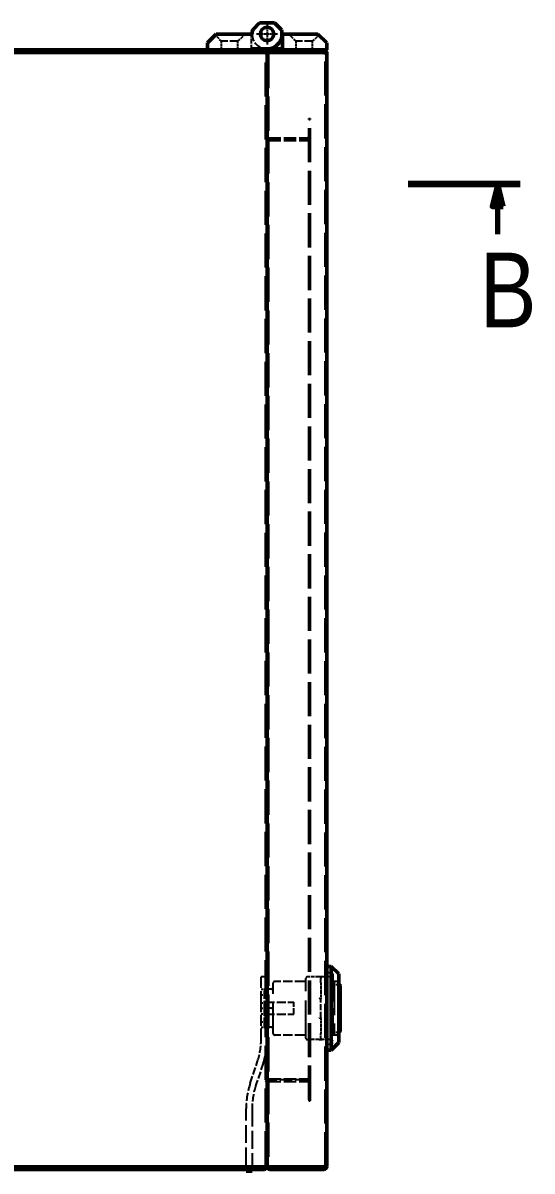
# Model space of a CAD drawing. Header units: millimetres. Extents: x 0 to 19094, y -1 to 2103.
# Drawn here: x 846.1 to 1016.7, y 694.2 to 1078.7 of the extents above; entities that cross this region are included whole.
import ezdxf

# ---------------------------------------------------------------- set-up
doc = ezdxf.new("R2010")
doc.units = ezdxf.units.MM
doc.header["$LTSCALE"] = 2.5
for name, pattern in [('CHAIN', [0.7087, 0.4724, -0.0591, 0.1181, -0.0591]), ('DASHED', [0.2067, 0.1654, -0.0413]), ('DOUBLE_DASH_CHAIN', [1.2403, 0.6614, -0.0827, 0.1654, -0.0827, 0.1654, -0.0827])]:
    doc.linetypes.add(name, pattern=pattern)
for name, color, linetype, lineweight in [('Center Mark (ANSI)', 7, 'Continuous', 25), ('Co ban', 7, 'Continuous', 50), ('Section Line (ANSI)', 7, 'DOUBLE_DASH_CHAIN', 70)]:
    doc.layers.add(name, color=color, linetype=linetype, lineweight=lineweight)
doc.layers.add('Manh', color=7, linetype='DASHED', lineweight=25, true_color=0x008000)
doc.styles.add('Text Style102', font='')
doc.styles.get('Text Style102').set_extended_font_data('VNI-Helve-Condense')

# ---------------------------------------------------------------- blocks, each defined once
blk = doc.blocks.new('2dTransSection1')
at = {"layer": 'Section Line (ANSI)', "linetype": 'Continuous', "lineweight": 140}
blk.add_line((405.06, 409.88), (390.06, 409.88), dxfattribs=at)
at = {"layer": 'Section Line (ANSI)', "linetype": 'Continuous'}
for p, q in [((402.06, 409.88), (401.31, 406.88)), ((402.06, 406.88), (402.06, 409.88)), ((402.81, 406.88), (402.06, 409.88)), ((401.31, 406.88), (402.81, 406.88)), ((402.06, 403.17), (402.06, 406.88))]:
    blk.add_line(p, q, dxfattribs=at)
at = {"layer": 'Section Line (ANSI)', "linetype": 'Continuous', "flags": 128}
blk.add_lwpolyline([(402.81, 406.88), (402.06, 409.88), (401.31, 406.88), (402.81, 406.88)], dxfattribs=at)
at = {"layer": 'Section Line (ANSI)'}
blk.add_solid([(402.81, 406.88), (402.06, 409.88), (401.31, 406.88), (402.81, 406.88)], dxfattribs=at)
at = {"layer": 'Section Line (ANSI)', "insert": (399.63, 390.71), "char_height": 10, "attachment_point": 7, "style": 'Text Style102'}
blk.add_mtext('B', dxfattribs=at)

msp = doc.modelspace()

# ---------------------------------------------------------------- linework, layer by layer
at = {"layer": 'Center Mark (ANSI)', "linetype": 'CHAIN', "ltscale": 1.555371}
for p, q in [((927.899, 1078.505), (927.899, 1071.505)), ((931.399, 1075.005), (924.399, 1075.005))]:
    msp.add_line(p, q, dxfattribs=at)
at = {"layer": 'Co ban'}
for p, q in [((925.399, 1078.705), (923.099, 1076.405)), ((930.399, 1078.705), (925.399, 1078.705)), ((932.699, 1076.405), (930.399, 1078.705)), ((910.899, 1075.005), (907.899, 1072.005)), ((922.899, 1075.005), (910.899, 1075.005)), ((933.099, 1075.005), (932.899, 1075.005)), ((933.099, 1075.005), (944.899, 1075.005)), ((933.099, 1069.705), (933.099, 1075.005)), ((944.899, 1075.005), (947.899, 1072.005)), ((926.899, 1069.705), (808.899, 1069.705)), ((808.899, 1069.205), (926.899, 1069.205)), ((907.899, 1072.005), (907.899, 1069.705)), ((922.899, 1069.705), (922.899, 1070.005)), ((922.899, 1070.005), (927.899, 1070.005)), ((927.899, 1070.005), (932.899, 1070.005)), ((946.899, 1069.705), (928.899, 1069.705)), ((946.899, 1069.205), (928.899, 1069.205)), ((932.899, 1070.005), (932.899, 1069.705)), ((946.899, 1069.205), (946.899, 1069.705)), ((947.899, 1069.705), (946.899, 1069.705)), ((947.899, 1072.005), (947.899, 1069.705)), ((808.899, 1068.852), (926.899, 1068.852)), ((927.606, 1068.705), (927.899, 1068.705)), ((927.899, 1068.352), (927.899, 1068.705)), ((928.192, 1068.705), (927.899, 1068.705)), ((927.899, 1068.705), (927.899, 1068.352)), ((927.899, 1068.352), (927.899, 696.059)), ((927.899, 696.059), (927.899, 1068.352)), ((928.899, 1068.852), (946.899, 1068.852)), ((946.899, 1068.852), (946.899, 1068.705)), ((947.899, 1068.705), (946.899, 1068.705)), ((947.899, 1068.705), (947.899, 695.705)), ((947.899, 762.705), (949.399, 762.705)), ((951.899, 760.205), (949.399, 762.705)), ((949.399, 762.705), (949.399, 734.705)), ((951.899, 737.205), (951.899, 760.205)), ((952.399, 756.205), (952.399, 741.205)), ((947.899, 734.705), (949.399, 734.705)), ((951.899, 737.205), (949.399, 734.705)), ((927.899, 695.705), (927.899, 696.059)), ((927.899, 696.059), (927.899, 695.705)), ((926.899, 695.559), (808.899, 695.559)), ((808.899, 695.205), (926.899, 695.205)), ((808.899, 694.705), (926.899, 694.705)), ((920.899, 695.205), (920.899, 695.559)), ((920.899, 694.177), (920.899, 694.705)), ((920.899, 694.177), (922.899, 694.177)), ((922.899, 695.559), (922.899, 695.205)), ((922.899, 694.705), (922.899, 694.177)), ((927.606, 695.705), (927.899, 695.705)), ((928.192, 695.705), (927.899, 695.705)), ((946.899, 695.559), (928.899, 695.559)), ((946.899, 695.205), (928.899, 695.205)), ((928.899, 694.705), (946.899, 694.705)), ((946.899, 695.705), (946.899, 695.559)), ((946.899, 695.705), (947.899, 695.705)), ((946.899, 695.205), (946.899, 694.705))]:
    msp.add_line(p, q, dxfattribs=at)
msp.add_circle((927.899, 1075.005), 2.25, dxfattribs=at)
for centre, radius, start, end in [((927.899, 1075.005), 5, 163.7398, 180), ((927.899, 1075.005), 5, 270, 16.2602), ((926.899, 1068.705), 0.5, 9.36554, 90), ((928.899, 1068.705), 0.5, 90, 170.63446), ((946.899, 1068.705), 1, 0, 90), ((946.899, 1068.705), 0.5, 0, 90), ((951.899, 756.205), 0.5, 0, 90), ((951.899, 741.205), 0.5, 270, 0), ((926.899, 695.705), 0.5, 270, 350.63446), ((928.899, 695.705), 0.5, 189.36554, 270), ((946.899, 695.705), 1, 270, 0), ((946.899, 695.705), 0.5, 270, 0)]:
    msp.add_arc(centre, radius, start, end, dxfattribs=at)
for points, knots in [([(927.899, 1068.705), (927.899, 1069.149), (927.567, 1069.571), (927.136, 1069.676), (927.059, 1069.695), (926.979, 1069.705), (926.899, 1069.705)], [-1.5707963, -1.5707963, -1.5707963, -1.5707963, -0.2398215, -0.2398215, -0.2398215, 0, 0, 0, 0]), ([(928.899, 1069.705), (928.455, 1069.705), (928.033, 1069.374), (927.927, 1068.943), (927.908, 1068.865), (927.899, 1068.785), (927.899, 1068.705)], [0, 0, 0, 0, 1.3309748, 1.3309748, 1.3309748, 1.5707963, 1.5707963, 1.5707963, 1.5707963]), ([(926.899, 1068.852), (927.342, 1068.852), (927.765, 1068.686), (927.87, 1068.47), (927.889, 1068.431), (927.899, 1068.391), (927.899, 1068.352)], [0, 0, 0, 0, 1.3309748, 1.3309748, 1.3309748, 1.5707963, 1.5707963, 1.5707963, 1.5707963]), ([(927.899, 1068.352), (927.899, 1068.573), (928.23, 1068.784), (928.661, 1068.837), (928.739, 1068.847), (928.819, 1068.852), (928.899, 1068.852)], [-1.5707963, -1.5707963, -1.5707963, -1.5707963, -0.2398215, -0.2398215, -0.2398215, 0, 0, 0, 0]), ([(927.899, 696.059), (927.899, 695.837), (927.567, 695.626), (927.136, 695.573), (927.059, 695.563), (926.979, 695.559), (926.899, 695.559)], [-1.5707963, -1.5707963, -1.5707963, -1.5707963, -0.2398215, -0.2398215, -0.2398215, 0, 0, 0, 0]), ([(928.899, 695.559), (928.455, 695.559), (928.033, 695.724), (927.927, 695.94), (927.908, 695.979), (927.899, 696.019), (927.899, 696.059)], [0, 0, 0, 0, 1.3309748, 1.3309748, 1.3309748, 1.5707963, 1.5707963, 1.5707963, 1.5707963]), ([(926.899, 694.705), (927.342, 694.705), (927.765, 695.037), (927.87, 695.468), (927.889, 695.545), (927.899, 695.625), (927.899, 695.705)], [0, 0, 0, 0, 1.3309748, 1.3309748, 1.3309748, 1.5707963, 1.5707963, 1.5707963, 1.5707963]), ([(927.899, 695.705), (927.899, 695.261), (928.23, 694.839), (928.661, 694.734), (928.739, 694.715), (928.819, 694.705), (928.899, 694.705)], [-1.5707963, -1.5707963, -1.5707963, -1.5707963, -0.2398215, -0.2398215, -0.2398215, 0, 0, 0, 0])]:
    msp.add_open_spline(points, degree=3, knots=knots, dxfattribs=at)
at = {"layer": 'Manh', "ltscale": 2.262564}
for p, q in [((912.649, 1072.555), (910.549, 1074.655)), ((943.149, 1072.555), (945.249, 1074.655))]:
    msp.add_line(p, q, dxfattribs=at)
at = {"layer": 'Manh', "ltscale": 2.639675}
for p, q in [((918.149, 1072.555), (920.599, 1075.005)), ((937.649, 1072.555), (935.199, 1075.005))]:
    msp.add_line(p, q, dxfattribs=at)
at = {"layer": 'Manh', "ltscale": 4.037857}
msp.add_line((922.699, 1069.705), (922.699, 1075.005), dxfattribs=at)
at = {"layer": 'Manh', "ltscale": 6.582059}
for p, q in [((918.149, 1072.555), (912.649, 1072.555)), ((943.149, 1072.555), (937.649, 1072.555))]:
    msp.add_line(p, q, dxfattribs=at)
at = {"layer": 'Manh', "ltscale": 2.171254}
for p, q in [((912.649, 1069.705), (912.649, 1072.555)), ((918.149, 1069.705), (918.149, 1072.555)), ((937.649, 1069.705), (937.649, 1072.555)), ((943.149, 1069.705), (943.149, 1072.555))]:
    msp.add_line(p, q, dxfattribs=at)
at = {"layer": 'Manh', "ltscale": 0.380839}
for p, q in [((912.649, 1069.705), (912.649, 1069.205)), ((918.149, 1069.705), (918.149, 1069.205)), ((937.649, 1069.705), (937.649, 1069.205)), ((943.149, 1069.705), (943.149, 1069.205)), ((927.399, 1068.705), (927.399, 1068.352)), ((927.399, 1068.352), (927.899, 1068.352)), ((928.399, 1068.352), (927.899, 1068.352)), ((928.399, 1068.705), (928.399, 1068.352)), ((928.399, 1054.705), (927.899, 1054.705)), ((928.399, 1054.352), (927.899, 1054.352)), ((941.899, 1046.352), (941.899, 1046.705)), ((941.899, 1046.705), (942.399, 1046.705)), ((941.899, 1046.352), (942.399, 1046.352)), ((942.399, 1046.352), (942.399, 1046.705)), ((927.399, 1040.705), (927.899, 1040.705)), ((927.899, 1040.352), (927.399, 1040.352)), ((941.899, 1040.705), (942.399, 1040.705)), ((941.899, 1040.352), (942.399, 1040.352)), ((947.399, 760.205), (947.899, 760.205)), ((952.399, 754.078), (951.899, 754.078)), ((952.399, 752.515), (951.899, 752.515)), ((952.399, 752.05), (951.899, 752.05)), ((952.399, 751.684), (951.899, 751.684)), ((952.399, 750.121), (951.899, 750.121)), ((952.399, 749.656), (951.899, 749.656)), ((952.399, 748.99), (951.899, 748.99)), ((952.399, 748.524), (951.899, 748.524)), ((952.399, 746.922), (951.899, 746.922)), ((952.399, 746.457), (951.899, 746.457)), ((952.399, 746.057), (951.899, 746.057)), ((952.399, 745.572), (951.899, 745.572)), ((952.399, 745.373), (951.899, 745.373)), ((952.399, 744.31), (951.899, 744.31)), ((952.399, 743.845), (951.899, 743.845)), ((947.399, 737.705), (947.899, 737.705)), ((927.399, 724.059), (927.899, 724.059)), ((927.899, 723.705), (927.399, 723.705)), ((941.899, 724.059), (942.399, 724.059)), ((941.899, 723.705), (942.399, 723.705)), ((941.899, 718.059), (942.399, 718.059)), ((941.899, 718.059), (941.899, 717.705)), ((941.899, 717.705), (942.399, 717.705)), ((942.399, 717.705), (942.399, 718.059)), ((928.399, 710.059), (927.899, 710.059)), ((928.399, 709.705), (927.899, 709.705)), ((927.399, 695.705), (927.399, 696.059)), ((927.399, 696.059), (927.899, 696.059)), ((928.399, 696.059), (927.899, 696.059)), ((928.399, 695.705), (928.399, 696.059)), ((848.488, 694.705), (848.488, 695.205)), ((855.399, 694.705), (855.399, 695.205)), ((880.399, 694.705), (880.399, 695.205)), ((913.488, 694.705), (913.488, 695.205))]:
    msp.add_line(p, q, dxfattribs=at)
at = {"layer": 'Manh', "ltscale": 0.15769}
for p, q in [((927.399, 1068.705), (927.606, 1068.705)), ((928.399, 1068.705), (928.192, 1068.705)), ((927.399, 695.705), (927.606, 695.705)), ((928.399, 695.705), (928.192, 695.705))]:
    msp.add_line(p, q, dxfattribs=at)
at = {"layer": 'Manh', "ltscale": 27.709642}
for p, q in [((927.399, 696.059), (927.399, 1068.352)), ((928.399, 1068.352), (928.399, 696.059))]:
    msp.add_line(p, q, dxfattribs=at)
at = {"layer": 'Manh', "ltscale": 27.762272}
msp.add_line((947.399, 695.705), (947.399, 1068.705), dxfattribs=at)
at = {"layer": 'Manh', "ltscale": 27.621876}
for p, q in [((941.899, 718.059), (941.899, 1046.352)), ((942.399, 718.059), (942.399, 1046.352))]:
    msp.add_line(p, q, dxfattribs=at)
at = {"layer": 'Manh', "ltscale": 9.904323}
for p, q in [((928.399, 1040.205), (941.399, 1040.205)), ((928.399, 1039.705), (941.399, 1039.705)), ((928.399, 1039.352), (941.399, 1039.352)), ((928.399, 725.059), (941.399, 725.059)), ((941.399, 724.705), (928.399, 724.705)), ((928.399, 724.205), (941.399, 724.205))]:
    msp.add_line(p, q, dxfattribs=at)
at = {"layer": 'Manh', "ltscale": 1.523657}
for p, q in [((927.899, 759.177), (925.899, 759.177)), ((925.899, 755.069), (927.899, 755.069)), ((929.399, 755.069), (927.399, 755.069)), ((925.899, 753.205), (927.899, 753.205)), ((925.899, 750.569), (927.899, 750.569)), ((925.899, 748.705), (927.899, 748.705)), ((925.899, 746.841), (927.899, 746.841)), ((929.399, 748.705), (927.399, 748.705)), ((925.899, 744.205), (927.899, 744.205)), ((925.899, 742.341), (927.899, 742.341)), ((929.399, 742.341), (927.399, 742.341))]:
    msp.add_line(p, q, dxfattribs=at)
at = {"layer": 'Manh', "ltscale": 11.034303}
msp.add_line((925.899, 749.831), (925.899, 759.177), dxfattribs=at)
at = {"layer": 'Manh', "ltscale": 7.618686}
for p, q in [((940.399, 757.705), (930.399, 757.705)), ((940.399, 739.705), (930.399, 739.705))]:
    msp.add_line(p, q, dxfattribs=at)
at = {"layer": 'Manh', "ltscale": 30.397606}
msp.add_line((940.899, 738.705), (940.899, 758.705), dxfattribs=at)
at = {"layer": 'Manh', "ltscale": 3.047415}
for p, q in [((945.399, 759.205), (941.399, 759.205)), ((945.399, 738.205), (941.399, 738.205))]:
    msp.add_line(p, q, dxfattribs=at)
at = {"layer": 'Manh', "ltscale": 3.587153}
msp.add_line((946.399, 759.205), (945.399, 759.205), dxfattribs=at)
at = {"layer": 'Manh', "ltscale": 1.795034}
for p, q in [((945.899, 757.205), (945.899, 758.705)), ((945.899, 738.705), (945.899, 740.205))]:
    msp.add_line(p, q, dxfattribs=at)
at = {"layer": 'Manh', "ltscale": 2.285536}
for p, q in [((949.399, 759.205), (946.399, 759.205)), ((949.399, 738.205), (946.399, 738.205))]:
    msp.add_line(p, q, dxfattribs=at)
at = {"layer": 'Manh', "ltscale": 1.142718}
for p, q in [((947.899, 760.705), (949.399, 760.705)), ((951.899, 757.705), (950.399, 757.705)), ((950.399, 756.705), (951.899, 756.705)), ((950.399, 740.705), (951.899, 740.705)), ((951.899, 739.705), (950.399, 739.705)), ((947.899, 736.705), (949.399, 736.705))]:
    msp.add_line(p, q, dxfattribs=at)
at = {"layer": 'Manh', "ltscale": 22.254475}
msp.add_line((949.899, 760.205), (949.899, 737.205), dxfattribs=at)
at = {"layer": 'Manh', "ltscale": 27.357845}
msp.add_line((950.399, 757.705), (950.399, 739.705), dxfattribs=at)
at = {"layer": 'Manh', "ltscale": 6.094929}
for p, q in [((926.899, 754.362), (926.899, 748.705)), ((926.899, 748.705), (926.899, 743.048))]:
    msp.add_line(p, q, dxfattribs=at)
at = {"layer": 'Manh', "ltscale": 25.837965}
msp.add_line((929.899, 740.205), (929.899, 757.205), dxfattribs=at)
at = {"layer": 'Manh', "ltscale": 2.251047}
for p, q in [((945.899, 757.205), (945.899, 754.25)), ((945.899, 743.16), (945.899, 740.205))]:
    msp.add_line(p, q, dxfattribs=at)
at = {"layer": 'Manh', "ltscale": 1.952863}
for p, q in [((945.899, 754.25), (945.899, 751.907)), ((945.899, 745.503), (945.899, 743.16))]:
    msp.add_line(p, q, dxfattribs=at)
at = {"layer": 'Manh', "ltscale": 8.842062}
msp.add_line((925.899, 738.234), (925.899, 749.831), dxfattribs=at)
at = {"layer": 'Manh', "ltscale": 0.53863}
for p, q in [((927.399, 750.705), (926.899, 751.205)), ((927.399, 746.705), (926.899, 746.205))]:
    msp.add_line(p, q, dxfattribs=at)
at = {"layer": 'Manh', "ltscale": 7.237747}
for p, q in [((927.399, 750.705), (936.899, 750.705)), ((927.399, 746.705), (936.899, 746.705))]:
    msp.add_line(p, q, dxfattribs=at)
at = {"layer": 'Manh', "ltscale": 4.786925}
msp.add_line((936.899, 746.705), (936.899, 750.705), dxfattribs=at)
at = {"layer": 'Manh', "ltscale": 0.21165}
for p, q in [((945.899, 751.907), (945.621, 751.907)), ((945.621, 745.503), (945.899, 745.503))]:
    msp.add_line(p, q, dxfattribs=at)
at = {"layer": 'Manh', "ltscale": 4.957244}
msp.add_line((945.899, 745.503), (945.899, 751.907), dxfattribs=at)
at = {"layer": 'Manh', "ltscale": 0.727532}
msp.add_line((929.399, 748.705), (929.899, 748.705), dxfattribs=at)
at = {"layer": 'Manh', "ltscale": 3.587162}
msp.add_line((945.399, 738.205), (946.399, 738.205), dxfattribs=at)
at = {"layer": 'Manh', "ltscale": 5.868368}
for p, q in [((922.284, 723.658), (924.719, 730.96)), ((926.616, 730.328), (924.182, 723.025))]:
    msp.add_line(p, q, dxfattribs=at)
at = {"layer": 'Manh', "ltscale": 14.501489}
for p, q in [((920.899, 696.1), (920.899, 715.12)), ((922.899, 715.12), (922.899, 696.1))]:
    msp.add_line(p, q, dxfattribs=at)
at = {"layer": 'Manh', "ltscale": 0.419979}
for p, q in [((920.899, 695.559), (920.899, 696.1)), ((922.899, 696.1), (922.899, 695.559))]:
    msp.add_line(p, q, dxfattribs=at)
at = {"layer": 'Manh', "ltscale": 0.486828}
for p, q in [((920.899, 694.705), (920.899, 695.205)), ((922.899, 695.205), (922.899, 694.705))]:
    msp.add_line(p, q, dxfattribs=at)
at = {"layer": 'Manh', "ltscale": 5.983681}
msp.add_arc((927.899, 1075.005), 5, 180, 270, dxfattribs=at)
at = {"layer": 'Manh', "ltscale": 0.727532}
for centre, start, end in [((926.899, 1068.352), 0, 90), ((928.899, 1068.352), 90, 180), ((949.399, 760.205), 0, 90), ((949.399, 737.205), 270, 0), ((926.899, 696.059), 270, 0), ((928.899, 696.059), 180, 270)]:
    msp.add_arc(centre, 0.5, start, end, dxfattribs=at)
at = {"layer": 'Manh', "ltscale": 0.087765}
for centre, start, end in [((926.899, 1068.705), 0, 9.36554), ((928.899, 1068.705), 170.63446, 180), ((926.899, 695.705), 350.63446, 0), ((928.899, 695.705), 180, 189.36554)]:
    msp.add_arc(centre, 0.5, start, end, dxfattribs=at)
at = {"layer": 'Manh', "ltscale": 1.455164}
for centre, start, end in [((928.399, 1040.705), 180, 270), ((928.399, 1040.352), 180, 270), ((941.399, 1040.705), 270, 0), ((941.399, 1040.352), 270, 0), ((928.399, 724.059), 90, 180), ((928.399, 723.705), 90, 180), ((941.399, 724.059), 0, 90), ((941.399, 723.705), 0, 90)]:
    msp.add_arc(centre, 1, start, end, dxfattribs=at)
at = {"layer": 'Manh', "ltscale": 0.598278}
for centre, start, end in [((930.399, 757.205), 90, 180), ((940.399, 758.205), 270, 0), ((941.399, 758.705), 90, 180), ((946.399, 758.705), 90, 180), ((949.399, 759.705), 270, 0), ((930.399, 740.205), 180, 270), ((940.399, 739.205), 0, 90), ((941.399, 738.705), 180, 270), ((946.399, 738.705), 180, 270), ((949.399, 737.705), 0, 90)]:
    msp.add_arc(centre, 0.5, start, end, dxfattribs=at)
at = {"layer": 'Manh', "ltscale": 5.64203}
msp.add_arc((902.899, 738.234), 23, 341.56505, 0, dxfattribs=at)
at = {"layer": 'Manh', "ltscale": 6.13265}
for centre, start, end in [((902.899, 738.234), 341.56505, 0), ((947.899, 715.12), 161.56505, 180)]:
    msp.add_arc(centre, 25, start, end, dxfattribs=at)
at = {"layer": 'Manh', "ltscale": 6.62327}
msp.add_arc((947.899, 715.12), 27, 161.56505, 180, dxfattribs=at)
at = {"layer": 'Manh', "ltscale": 0.727532}
for centre, major_axis, start_param, end_param in [((927.399, 754.362), (0, 0.707), 0, 1.5707963), ((929.399, 755.776), (0, -0.707), 0, 1.5707963), ((927.399, 743.048), (0, -0.707), 4.712389, 6.2831853), ((929.399, 741.634), (0, -0.707), 1.5707963, 3.1415927)]:
    msp.add_ellipse(centre, major_axis=major_axis, ratio=0.7071068, start_param=start_param, end_param=end_param, dxfattribs=at)
at = {"layer": 'Manh', "ltscale": 0.999934}
for points in [[(928.399, 1040.205), (928.165, 1040.205), (927.946, 1040.39), (927.906, 1040.62), (927.901, 1040.648), (927.899, 1040.677), (927.899, 1040.705)], [(928.399, 1039.352), (928.165, 1039.352), (927.946, 1039.722), (927.906, 1040.182), (927.901, 1040.238), (927.899, 1040.295), (927.899, 1040.352)], [(928.399, 725.059), (928.165, 725.059), (927.946, 724.688), (927.906, 724.228), (927.901, 724.172), (927.899, 724.115), (927.899, 724.059)], [(928.399, 724.205), (928.165, 724.205), (927.946, 724.02), (927.906, 723.79), (927.901, 723.762), (927.899, 723.733), (927.899, 723.705)]]:
    msp.add_open_spline(points, degree=3, knots=[-3.1415927, -3.1415927, -3.1415927, -3.1415927, -1.7414211, -1.7414211, -1.7414211, -1.5707963, -1.5707963, -1.5707963, -1.5707963], dxfattribs=at)
at = {"layer": 'Manh', "ltscale": 1.001099}
for points in [[(941.899, 1040.705), (941.899, 1040.472), (941.714, 1040.252), (941.484, 1040.212), (941.456, 1040.207), (941.427, 1040.205), (941.399, 1040.205)], [(941.899, 1040.352), (941.899, 1039.885), (941.714, 1039.445), (941.484, 1039.366), (941.456, 1039.356), (941.427, 1039.352), (941.399, 1039.352)], [(941.899, 724.059), (941.899, 724.525), (941.714, 724.965), (941.484, 725.044), (941.456, 725.054), (941.427, 725.059), (941.399, 725.059)], [(941.899, 723.705), (941.899, 723.938), (941.714, 724.158), (941.484, 724.198), (941.456, 724.203), (941.427, 724.205), (941.399, 724.205)]]:
    msp.add_open_spline(points, degree=3, knots=[-1.5707963, -1.5707963, -1.5707963, -1.5707963, -0.1706248, -0.1706248, -0.1706248, 0, 0, 0, 0], dxfattribs=at)
at = {"layer": 'Manh', "ltscale": 0.18487}
msp.add_open_spline([(945.621, 751.907), (945.616, 751.907), (945.61, 751.907), (945.557, 751.909), (945.514, 751.918), (945.445, 751.946), (945.42, 751.963), (945.399, 751.983), (945.399, 751.983), (945.399, 751.984)], degree=3, knots=[0, 0, 0, 0, 0.001574999, 0.001574999, 0.016080315, 0.016080315, 0.028651734, 0.028651734, 0.02879873, 0.02879873, 0.02879873, 0.02879873], dxfattribs=at)
at = {"layer": 'Manh', "ltscale": 0.184865}
msp.add_open_spline([(945.399, 745.426), (945.399, 745.427), (945.399, 745.427), (945.416, 745.443), (945.434, 745.456), (945.476, 745.478), (945.5, 745.487), (945.556, 745.5), (945.589, 745.503), (945.621, 745.503)], degree=3, knots=[-0.000102697, -0.000102697, -0.000102697, -0.000102697, 0, 0, 0.006926406, 0.006926406, 0.014581002, 0.014581002, 0.024284486, 0.024284486, 0.024284486, 0.024284486], dxfattribs=at)

# ---------------------------------------------------------------- block references
at = {"layer": 'Section Line (ANSI)', "xscale": 2.5, "yscale": 2.5, "zscale": 2.5}
msp.add_blockref('2dTransSection1', (0, 0), dxfattribs=at)

doc.saveas('drawing.dxf')
